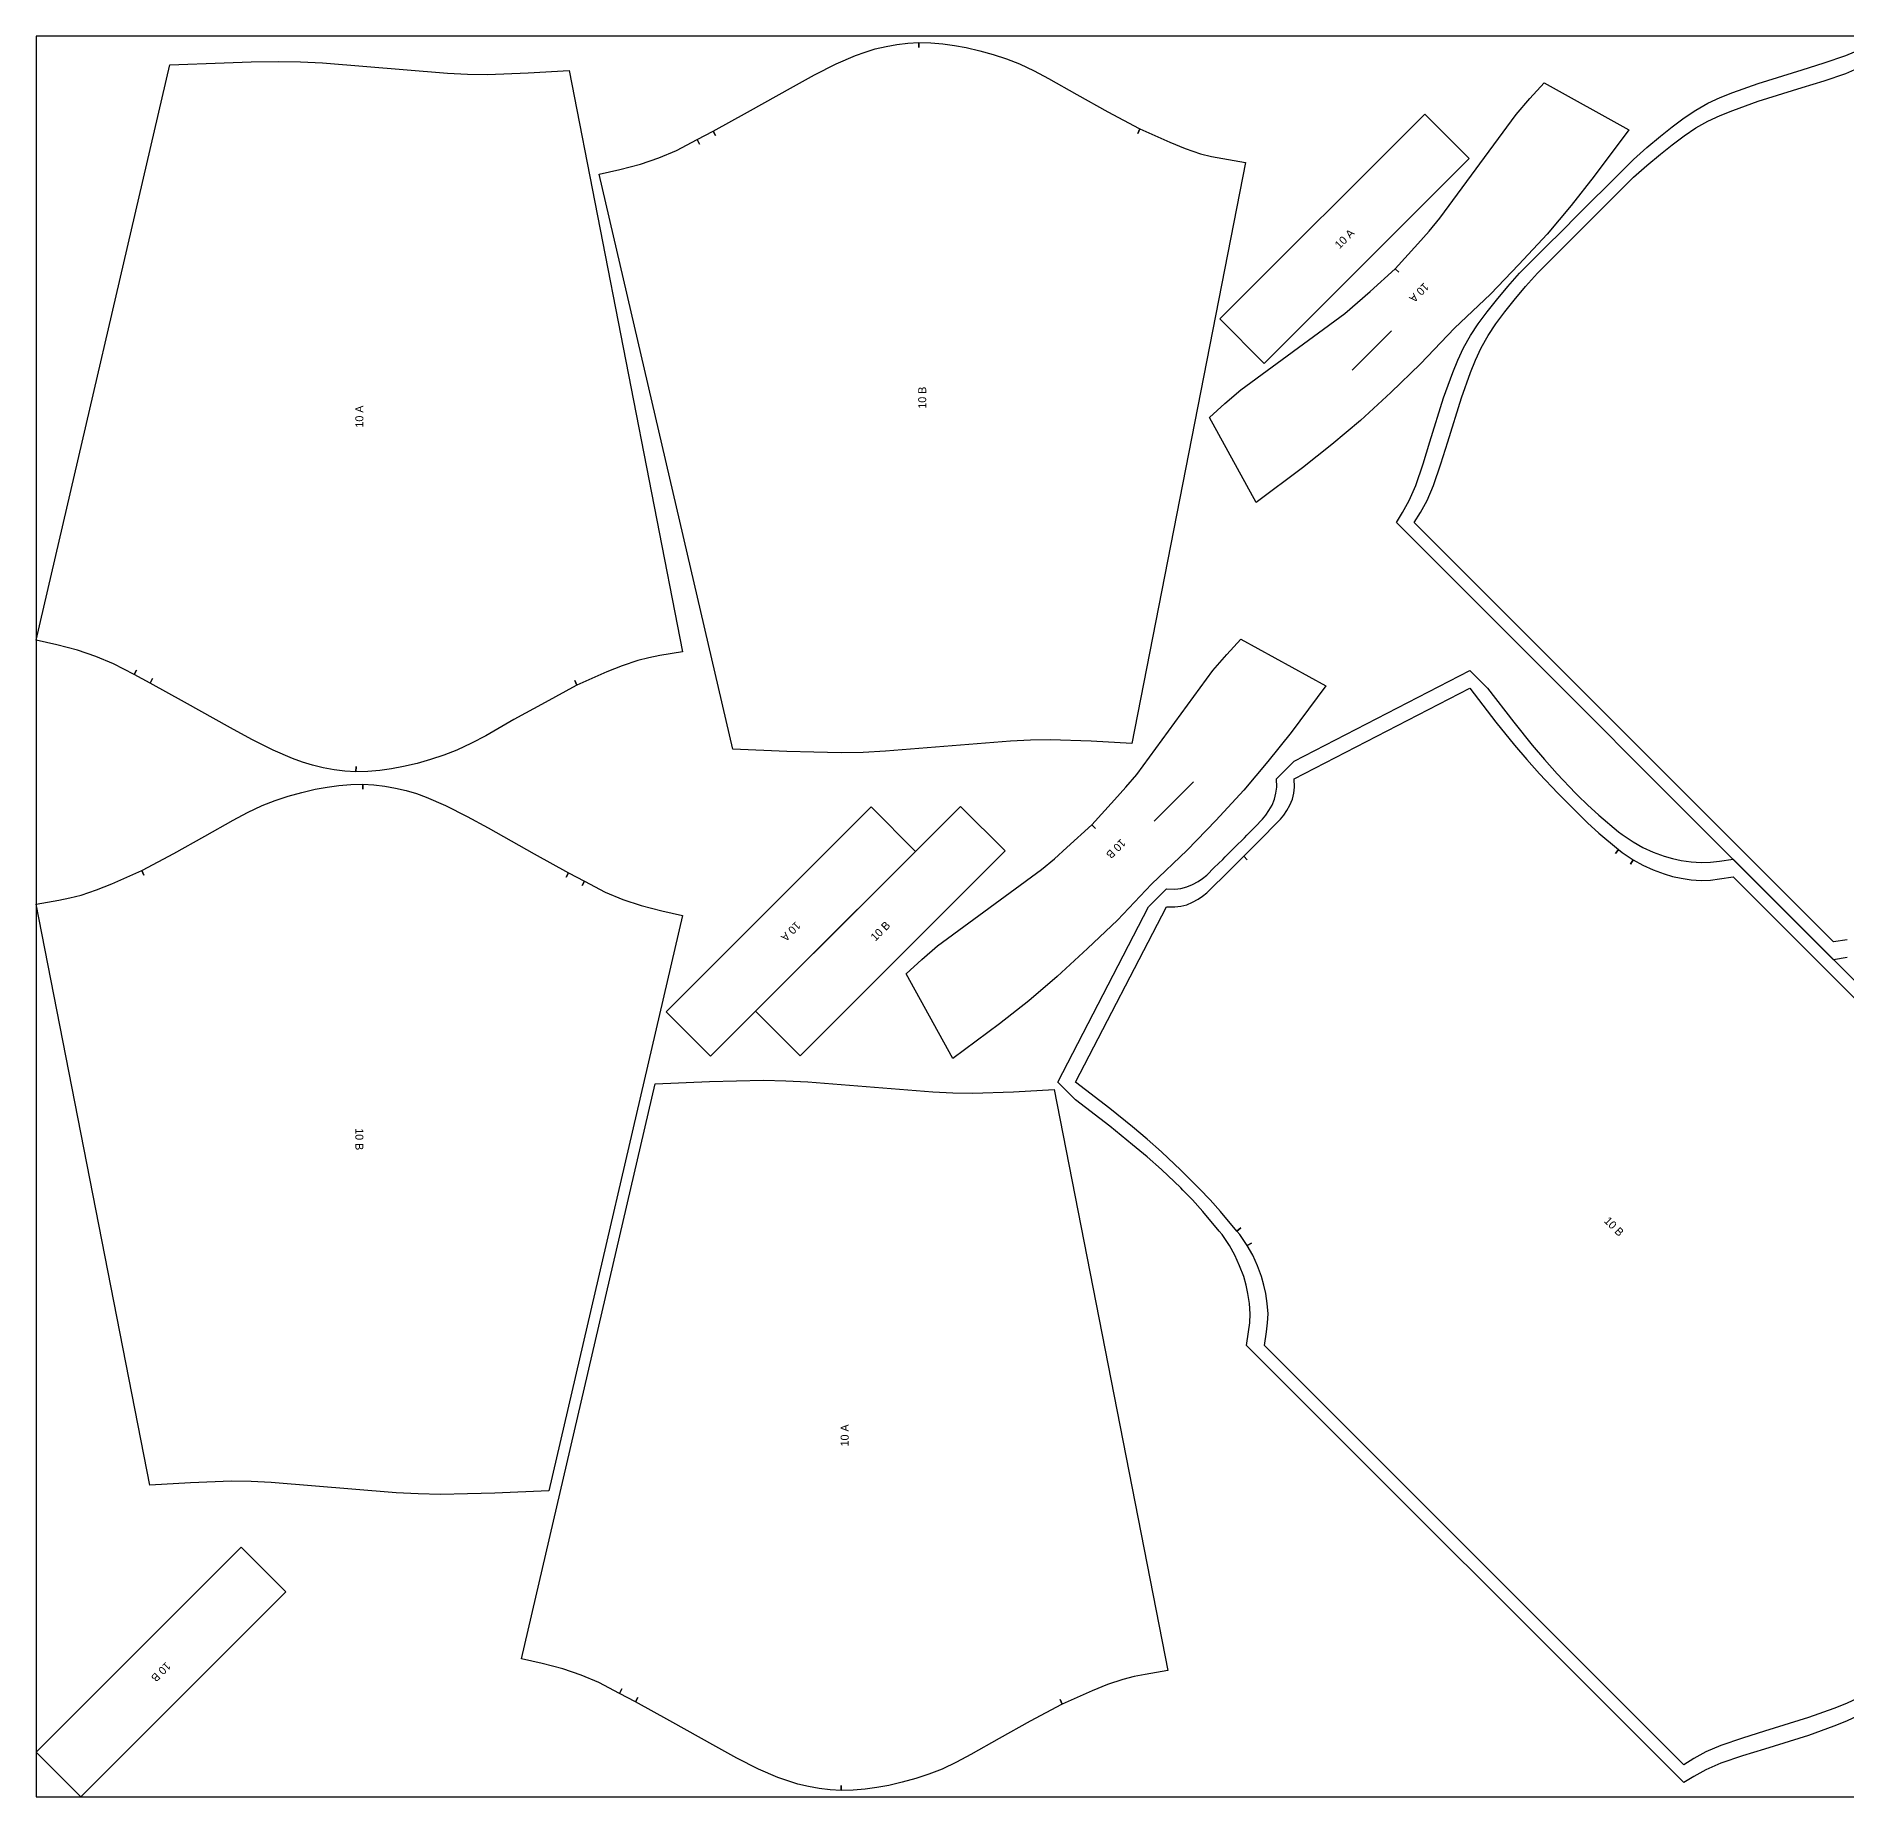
# Model space of a CAD drawing. Header units: centimetres. Extents: x 0 to 287, y 0 to 143.
# Drawn here: x 0 to 143.7, y 0 to 139.7 of the extents above; entities that cross this region are included whole.
import ezdxf
from ezdxf.enums import TextEntityAlignment as Align

# ---------------------------------------------------------------- set-up
doc = ezdxf.new("R2010")
doc.units = ezdxf.units.CM

msp = doc.modelspace()

# ---------------------------------------------------------------- linework, layer by layer
at = {"layer": 'T001L001'}
for points in [[(0, 0), (287.304476, 0), (287.304476, 139.699998), (0, 139.699998), (0, 0)], [(55.265319, 83.116419), (44.658279, 128.765298), (46.306739, 129.136138), (47.939959, 129.555238), (49.387759, 130.050538), (50.802539, 130.634738), (52.438299, 131.495798), (52.626259, 131.142738), (52.438299, 131.495798), (53.703219, 132.163818), (53.893719, 131.813298), (53.703219, 132.163818), (56.433719, 133.672578), (60.081159, 135.717278), (61.757559, 136.641838), (63.461899, 137.505438), (64.993519, 138.160758), (65.775839, 138.442698), (66.573399, 138.686538), (67.424299, 138.889738), (68.285359, 139.042138), (69.154039, 139.148818), (70.027799, 139.199618), (70.032879, 138.798298), (70.027799, 139.199618), (70.975219, 139.176758), (71.920099, 139.098018), (72.859899, 138.968478), (73.792079, 138.793218), (74.871579, 138.541758), (75.938379, 138.247118), (76.989939, 137.901678), (78.021179, 137.502898), (79.181959, 136.946638), (80.322419, 136.342118), (82.565239, 135.067038), (85.029039, 133.703058), (87.505539, 132.367018), (87.563959, 132.341618), (87.396319, 131.978398), (87.563959, 132.341618), (89.943939, 131.284978), (91.150439, 130.802378), (92.379799, 130.378198), (93.258639, 130.164838), (94.147639, 129.989578), (95.938339, 129.684778), (86.931499, 83.565999), (83.692999, 83.753959), (80.451959, 83.878419), (78.874619, 83.850479), (77.299819, 83.774279), (67.381119, 82.956399), (65.620899, 82.875119), (63.860679, 82.842099), (61.709299, 82.877659), (59.560459, 82.946239), (55.265319, 83.116419)], [(122.207018, 125.409958), (123.271278, 126.474218), (124.683518, 127.888998), (126.723138, 129.920998), (127.779778, 130.858258), (128.864358, 131.759958), (129.788918, 132.504178), (130.741418, 133.212838), (131.668518, 133.832598), (132.636258, 134.386318), (133.609078, 134.828278), (134.604758, 135.229598), (136.624058, 135.956038), (140.106398, 137.035538), (141.846298, 137.581638), (143.570958, 138.168378), (144.762218, 138.678918)], [(10.60704, 137.424158), (14.90218, 137.596878), (17.05102, 137.662918), (19.19986, 137.698478), (20.96262, 137.665458), (22.72284, 137.584178), (32.64154, 136.768838), (34.216339, 136.690098), (35.793679, 136.662158), (39.034719, 136.786618), (42.273219, 136.977118), (51.280059, 90.858339), (49.489359, 90.550999), (48.600359, 90.378279), (47.721519, 90.162379), (46.492159, 89.740739), (45.285659, 89.255599), (42.903139, 88.201499), (42.738039, 88.564719), (42.903139, 88.201499), (42.847259, 88.173559), (40.370759, 86.837519), (37.906959, 85.473539), (35.661599, 84.198459), (34.523679, 83.593939), (33.362899, 83.040219), (32.33166, 82.638899), (31.27756, 82.295999), (30.2133, 81.998819), (29.1338, 81.749899), (28.20162, 81.574639), (27.26182, 81.442559), (26.31694, 81.363819), (25.36698, 81.340959), (25.3746, 81.742279), (25.36698, 81.340959), (24.49576, 81.391759), (23.62708, 81.498439), (22.76602, 81.653379), (21.91258, 81.854039), (21.11756, 82.097879), (20.33524, 82.379819), (18.80362, 83.035139), (17.09674, 83.898739), (15.42288, 84.823299), (11.77544, 86.867999), (9.04494, 88.376759), (9.23544, 88.727279), (9.04494, 88.376759), (7.78002, 89.044779), (7.96798, 89.397839), (7.78002, 89.044779), (6.14426, 89.908379), (4.72948, 90.490039), (3.28168, 90.985339), (1.64846, 91.406979), (0, 91.777819), (10.60704, 137.424158)], [(122.915678, 124.701298), (124.683518, 126.474218), (126.723138, 128.506218), (127.779778, 129.443478), (128.864358, 130.347718), (129.788918, 131.091938), (130.741418, 131.798058), (131.668518, 132.420358), (132.636258, 132.971538), (133.609078, 133.416038), (134.604758, 133.817358), (136.624058, 134.541258), (140.106398, 135.623298), (141.846298, 136.166858), (143.570958, 136.753598), (144.762218, 137.266678)], [(108.104938, 120.964958), (107.822998, 121.246898), (109.621318, 123.230638), (110.510318, 124.231398), (111.371378, 125.255018), (117.419118, 133.499858), (118.513858, 134.757158), (119.636538, 135.989058), (126.364998, 132.278118), (123.619258, 128.590038), (121.775218, 126.268478), (119.867678, 124.002798), (117.642638, 121.597418), (115.376958, 119.232678), (112.534698, 116.535198), (109.837218, 113.692938), (107.472478, 111.427258), (105.069638, 109.202218), (102.801418, 107.294678), (100.479858, 105.450638), (96.791779, 102.704898), (93.080839, 109.433358), (94.312739, 110.556038), (95.570039, 111.650778), (103.814878, 117.698518), (104.838498, 118.559578), (105.839258, 119.448578), (107.822998, 121.246898), (108.104938, 120.964958)], [(97.436939, 113.725958), (93.903799, 117.261638), (110.164878, 133.522718), (113.700558, 129.987038), (97.436939, 113.725958)], [(143.685258, 66.583559), (142.603218, 66.423539), (107.916978, 101.109778), (108.414818, 101.899718), (108.935518, 102.854758), (109.448598, 104.046018), (110.035338, 105.770678), (110.578898, 107.510578), (111.660938, 110.992918), (112.387378, 113.012218), (112.786158, 114.005358), (113.230658, 114.980718), (113.784378, 115.945918), (114.404138, 116.873018), (115.110258, 117.825518), (115.854478, 118.752618), (116.758718, 119.837198), (117.695978, 120.891298), (119.727978, 122.930918), (121.142758, 124.345698), (122.207018, 125.409958)], [(143.685258, 67.995799), (142.603218, 67.838319), (109.331758, 101.109778), (109.827058, 101.899718), (110.350298, 102.854758), (110.860838, 104.046018), (111.450118, 105.770678), (111.993678, 107.510578), (113.075718, 110.992918), (113.799618, 113.012218), (114.200938, 114.005358), (114.642898, 114.980718), (115.196618, 115.945918), (115.816378, 116.873018), (116.525038, 117.825518), (117.269258, 118.752618), (118.173498, 119.837198), (119.108218, 120.891298), (121.142758, 122.930918), (122.915678, 124.701298)], [(107.525818, 116.326918), (104.399078, 113.200178)], [(84.048599, 76.840079), (83.766659, 77.122019), (85.564979, 79.105759), (86.453979, 80.106519), (87.317579, 81.127599), (93.365319, 89.372439), (94.460059, 90.629739), (95.582739, 91.861639), (102.311198, 88.150699), (99.565459, 84.462619), (97.721419, 82.143599), (95.811339, 79.875379), (93.586299, 77.472539), (91.320619, 75.105259), (88.480899, 72.407779), (85.783419, 69.568059), (83.416139, 67.302379), (81.013299, 65.077339), (78.745079, 63.169799), (76.426059, 61.325759), (72.737979, 58.577479), (69.024499, 65.308479), (70.258939, 66.431159), (71.516239, 67.523359), (79.761079, 73.571099), (80.782159, 74.434699), (81.782919, 75.323699), (83.766659, 77.122019), (84.048599, 76.840079)], [(144.594578, 6.4389), (143.619218, 5.99694), (142.626078, 5.59562), (140.606778, 4.87172), (137.121898, 3.78968), (135.384538, 3.24612), (133.659878, 2.65684), (132.466078, 2.1463), (131.511038, 1.62306), (130.723638, 1.12776), (96.034859, 35.813999), (96.194879, 36.893499), (96.278699, 37.612319), (96.316799, 38.333679), (96.260919, 39.131239), (96.138999, 39.923719), (95.994219, 40.609519), (95.803719, 41.282619), (95.481139, 42.141139), (95.102679, 42.974259), (94.668339, 43.731179), (94.086679, 44.604939), (93.858079, 44.894499), (92.557599, 46.454059), (91.729559, 47.355759), (90.975179, 48.138079), (90.802459, 48.310799), (89.270839, 49.763679), (88.140539, 50.766979), (86.987379, 51.742339), (85.173819, 53.207919), (82.468719, 55.290719), (81.056479, 56.705499), (88.254839, 70.619619), (89.669619, 72.034399), (90.327479, 72.019159), (90.812619, 72.075039), (91.285059, 72.191879), (91.744799, 72.387459), (92.184219, 72.636379), (92.537279, 72.875139), (92.870019, 73.141839), (93.461839, 73.726039), (94.142559, 74.381359), (94.333059, 74.574399), (95.100139, 75.338939), (95.864679, 76.103479), (96.055179, 76.296519), (96.710499, 76.974699), (97.297239, 77.569059), (97.563939, 77.901799), (97.802699, 78.254859), (98.051619, 78.691739), (98.247199, 79.154019), (98.361499, 79.626459), (98.419919, 80.111599), (98.404679, 80.769459), (99.819459, 82.184239), (113.733578, 89.382599), (115.148358, 87.967819), (117.231158, 85.265259), (118.694198, 83.451699), (119.672098, 82.298539), (120.675398, 81.165699), (122.128278, 79.636619), (122.306078, 79.456279), (123.083318, 78.706979), (123.985018, 77.881479), (125.544578, 76.580999), (125.834138, 76.352399), (126.707898, 75.770739), (127.464818, 75.333859), (128.297938, 74.957939), (129.156458, 74.635359), (129.829558, 74.444859), (130.515358, 74.297539), (131.307838, 74.178159), (132.105398, 74.122279), (132.826758, 74.160379), (133.545578, 74.244199), (134.625078, 74.401679), (169.311317, 39.715439)], [(144.594578, 7.85368), (143.619218, 7.41172), (142.626078, 7.0104), (140.606778, 6.28396), (137.121898, 5.20446), (135.384538, 4.65836), (133.659878, 4.07162), (132.466078, 3.56108), (131.511038, 3.03784), (130.723638, 2.54), (97.449639, 35.813999), (97.609659, 36.893499), (97.693479, 37.612319), (97.731579, 38.333679), (97.675699, 39.131239), (97.553779, 39.923719), (97.408999, 40.609519), (97.215959, 41.282619), (96.895919, 42.141139), (96.517459, 42.974259), (96.083119, 43.731179), (96.423479, 43.941999), (96.083119, 43.731179), (95.501459, 44.604939), (95.270319, 44.894499), (95.580199, 45.145959), (95.270319, 44.894499), (93.969839, 46.454059), (93.144339, 47.355759), (92.295979, 48.234599), (90.802459, 49.725579), (89.270839, 51.175919), (88.140539, 52.179219), (86.987379, 53.157119), (85.173819, 54.622699), (82.468719, 56.705499), (89.669619, 70.619619), (90.327479, 70.604379), (90.812619, 70.662799), (91.285059, 70.777099), (91.744799, 70.975219), (92.184219, 71.221599), (92.537279, 71.462899), (92.870019, 71.729599), (93.461839, 72.313799), (94.142559, 72.969119), (95.041719, 73.865739), (95.806259, 74.632819), (96.088199, 74.348339), (95.806259, 74.632819), (96.570799, 75.397359), (97.469959, 76.296519), (98.125279, 76.974699), (98.709479, 77.569059), (98.976179, 77.901799), (99.214939, 78.254859), (99.463859, 78.691739), (99.661979, 79.154019), (99.776279, 79.626459), (99.834699, 80.111599), (99.819459, 80.769459), (113.733578, 87.967819), (115.816378, 85.265259), (117.281958, 83.451699), (118.259858, 82.298539), (119.260618, 81.165699), (120.713498, 79.636619), (122.201938, 78.143099), (123.083318, 77.294739), (123.985018, 76.469239), (125.544578, 75.168759), (125.293118, 74.856339), (125.544578, 75.168759), (125.834138, 74.937619), (126.707898, 74.355959), (126.497078, 74.015599), (126.707898, 74.355959), (127.464818, 73.921619), (128.297938, 73.543159), (129.156458, 73.223119), (129.829558, 73.030079), (130.515358, 72.885299), (131.307838, 72.763379), (132.105398, 72.707499), (132.826758, 72.745599), (133.545578, 72.829419), (134.625078, 72.989439), (167.896537, 39.715439)], [(88.686639, 77.416659), (91.813379, 80.543399)], [(40.673019, 24.27224), (36.375339, 24.10206), (34.226499, 24.03348), (32.07766, 23.99792), (30.3149, 24.03094), (28.55468, 24.11222), (18.63852, 24.9301), (17.06118, 25.0063), (15.48638, 25.03424), (12.24534, 24.90978), (9.0043, 24.71928), (0, 70.840599), (1.78816, 71.145399), (2.67716, 71.320659), (3.55854, 71.534019), (4.78536, 71.958199), (5.9944, 72.440799), (8.37438, 73.497439), (8.54202, 73.134219), (8.37438, 73.497439), (8.43026, 73.522839), (10.9093, 74.858879), (13.37056, 76.222859), (15.61592, 77.497939), (16.75384, 78.102459), (17.91716, 78.656179), (18.9484, 79.057499), (19.99996, 79.402939), (21.06676, 79.697579), (22.14372, 79.946499), (23.07844, 80.124299), (24.01824, 80.253839), (24.96312, 80.332579), (25.91054, 80.355439), (25.90292, 79.954119), (25.91054, 80.355439), (26.7843, 80.304639), (27.65044, 80.197959), (28.51404, 80.045559), (29.36494, 79.842359), (30.15996, 79.598519), (30.94228, 79.316579), (32.4739, 78.661259), (34.180779, 77.797659), (35.854639, 76.873099), (39.504619, 74.828399), (42.232579, 73.319639), (42.042079, 72.969119), (42.232579, 73.319639), (43.497499, 72.651619), (43.312079, 72.298559), (43.497499, 72.651619), (45.133259, 71.790559), (46.548039, 71.206359), (47.995839, 70.711059), (49.631599, 70.289419), (51.280059, 69.921119), (40.673019, 24.27224)], [(49.971959, 62.290959), (66.235579, 78.554579), (69.771259, 75.018899), (53.507639, 58.755279), (49.971959, 62.290959)], [(76.875639, 75.054459), (60.612019, 58.790839), (57.076339, 62.326519), (73.339959, 78.590139), (76.875639, 75.054459)], [(49.108359, 56.581039), (53.406039, 56.753759), (55.554879, 56.819799), (57.703719, 56.855359), (59.466479, 56.822339), (61.226699, 56.741059), (71.145399, 55.925719), (72.720199, 55.846979), (74.297539, 55.819039), (77.538579, 55.943499), (80.777079, 56.133999), (89.783919, 10.01522), (87.993219, 9.70788), (87.104219, 9.53516), (86.222839, 9.31926), (84.996019, 8.89762), (83.789519, 8.41248), (81.406999, 7.35838), (81.241899, 7.7216), (81.406999, 7.35838), (81.351119, 7.33044), (78.872079, 5.9944), (76.410819, 4.63042), (74.165459, 3.35534), (73.027539, 2.75082), (71.866759, 2.1971), (70.832979, 1.79578), (69.781419, 1.45288), (68.717159, 1.1557), (67.637659, 0.90678), (66.705479, 0.73152), (65.763139, 0.59944), (64.818259, 0.5207), (63.870839, 0.49784), (63.878459, 0.89916), (63.870839, 0.49784), (62.999619, 0.54864), (62.130939, 0.65532), (61.269879, 0.81026), (60.416439, 1.01092), (59.621419, 1.25476), (58.839099, 1.5367), (57.307479, 2.19202), (55.600599, 3.05562), (53.926739, 3.98018), (50.279299, 6.02488), (47.548799, 7.53364), (47.739299, 7.88416), (47.548799, 7.53364), (46.283879, 8.20166), (46.471839, 8.55472), (46.283879, 8.20166), (44.648119, 9.06526), (43.233339, 9.64692), (41.785539, 10.14222), (40.152319, 10.56386), (38.503859, 10.9347), (49.108359, 56.581039)], [(16.26108, 19.79676), (19.79676, 16.26108), (3.53314, 0), (0, 3.53314), (16.26108, 19.79676)]]:
    msp.add_lwpolyline(points, dxfattribs=at)

# ---------------------------------------------------------------- texts
at = {"layer": 'ABC'}
for s, rotation, p in [('10 A', 45, (103.802178, 123.624338)), ('10 A', -135, (109.722918, 119.346978)), ('10 B', 90, (70.297039, 111.020858)), ('10 A', 90, (25.63876, 109.519718)), ('10 B', -135, (85.669119, 75.219559)), ('10 A', -135, (59.870339, 68.656199)), ('10 B', 45, (66.974719, 68.691759)), ('10 B', -90, (25.63876, 52.176679)), ('10 B', -45, (125.183898, 45.255179)), ('10 A', 90, (64.142619, 28.6766)), ('10 B', -135, (9.89838, 9.89838))]:
    msp.add_text(s, height=0.635, rotation=rotation, dxfattribs=at).set_placement(p, align=Align.MIDDLE_CENTER)

doc.saveas('drawing.dxf')
